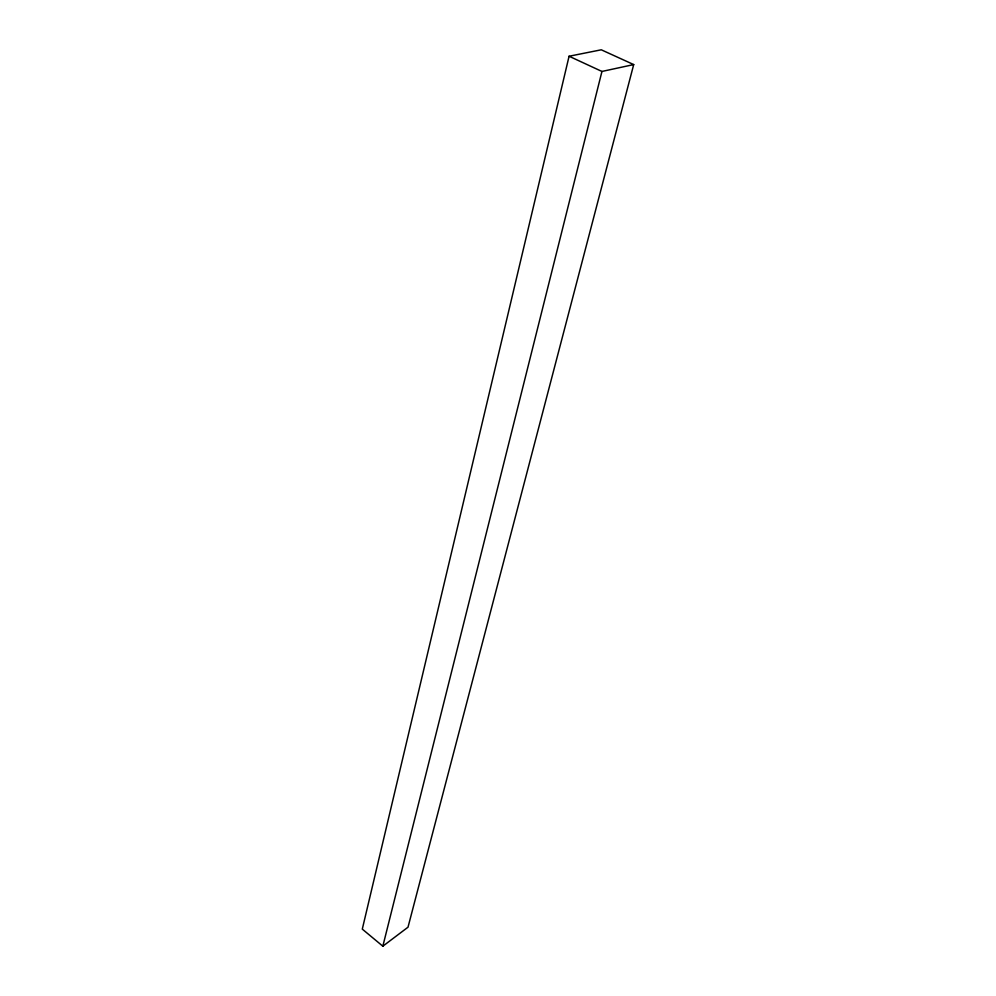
<?xml version="1.0" encoding="UTF-8"?>
<svg xmlns="http://www.w3.org/2000/svg" width="996" height="996" viewBox="0 0 996 996"><rect width="100%" height="100%" fill="white"/><g stroke="black" fill="none" stroke-linecap="round" stroke-linejoin="round"><path stroke-width="1.49" d="M569.077 56.237L362.295 929.119L382.838 946.2L408.011 927.189L633.705 64.578L601.273 49.8L569.077 56.237L601.945 71.451L633.705 64.578M382.838 946.2L601.945 71.451"/></g></svg>
